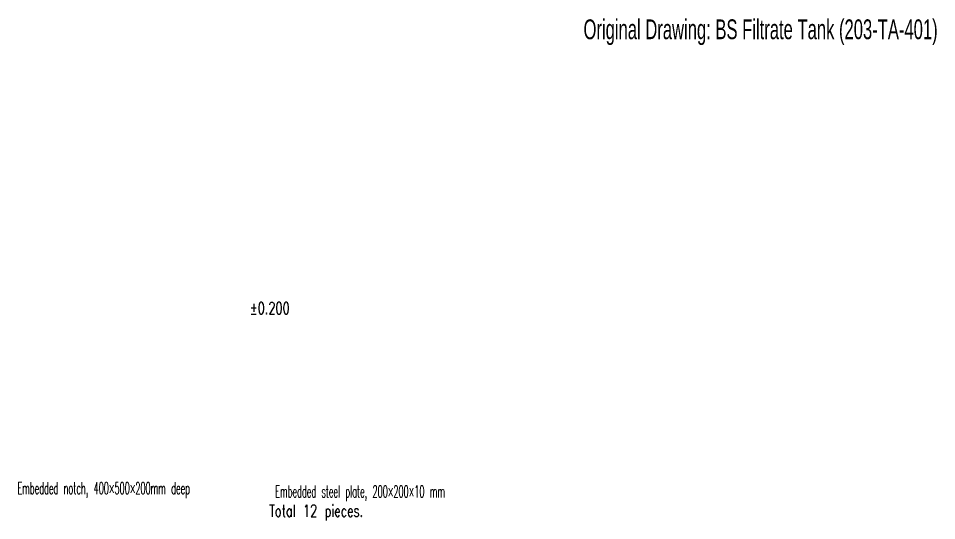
# Model space of a CAD drawing. Header units: millimetres. Extents: x 0 to 62767, y -13570 to 23963.
# Drawn here: x 839 to 24027, y -13570 to -874 of the extents above; entities that cross this region are included whole.
import ezdxf

# ---------------------------------------------------------------- set-up
doc = ezdxf.new("R2010")
doc.units = ezdxf.units.MM
doc.layers.add('AM_5', color=3, linetype='Continuous', lineweight=25)
doc.layers.add('FOUNDATION', color=33, linetype='Continuous')
doc.styles.add('HZ', font='txt.shx', dxfattribs={"width": 0.75, "bigfont": 'hztxt2.shx'})
doc.styles.add('Text Style54', font='arial.ttf')

msp = doc.modelspace()

# ---------------------------------------------------------------- texts
at = {"layer": 'AM_5', "color": 3, "linetype": 'Continuous', "lineweight": 35, "style": 'Text Style54', "width": 0.6}
msp.add_text('Original Drawing: BS Filtrate Tank (203-TA-401)', height=500, dxfattribs=at).set_placement((15110.523, -1400.234))
at = {"layer": 'FOUNDATION', "style": 'HZ'}
for s, width, p in [('%%P0.200', 0.7, (6683.36, -8347.512)), ('Embedded notch, 400×500×200mm deep', 0.5, (813.715, -12899.112)), ('Embedded steel plate, 200×200×10 mm', 0.5, (7324.399, -12980.802)), ('Total 12 pieces.', 0.7, (7172.671, -13470.165))]:
    msp.add_text(s, height=300, dxfattribs=dict(at, width=width)).set_placement(p)

doc.saveas('drawing.dxf')
